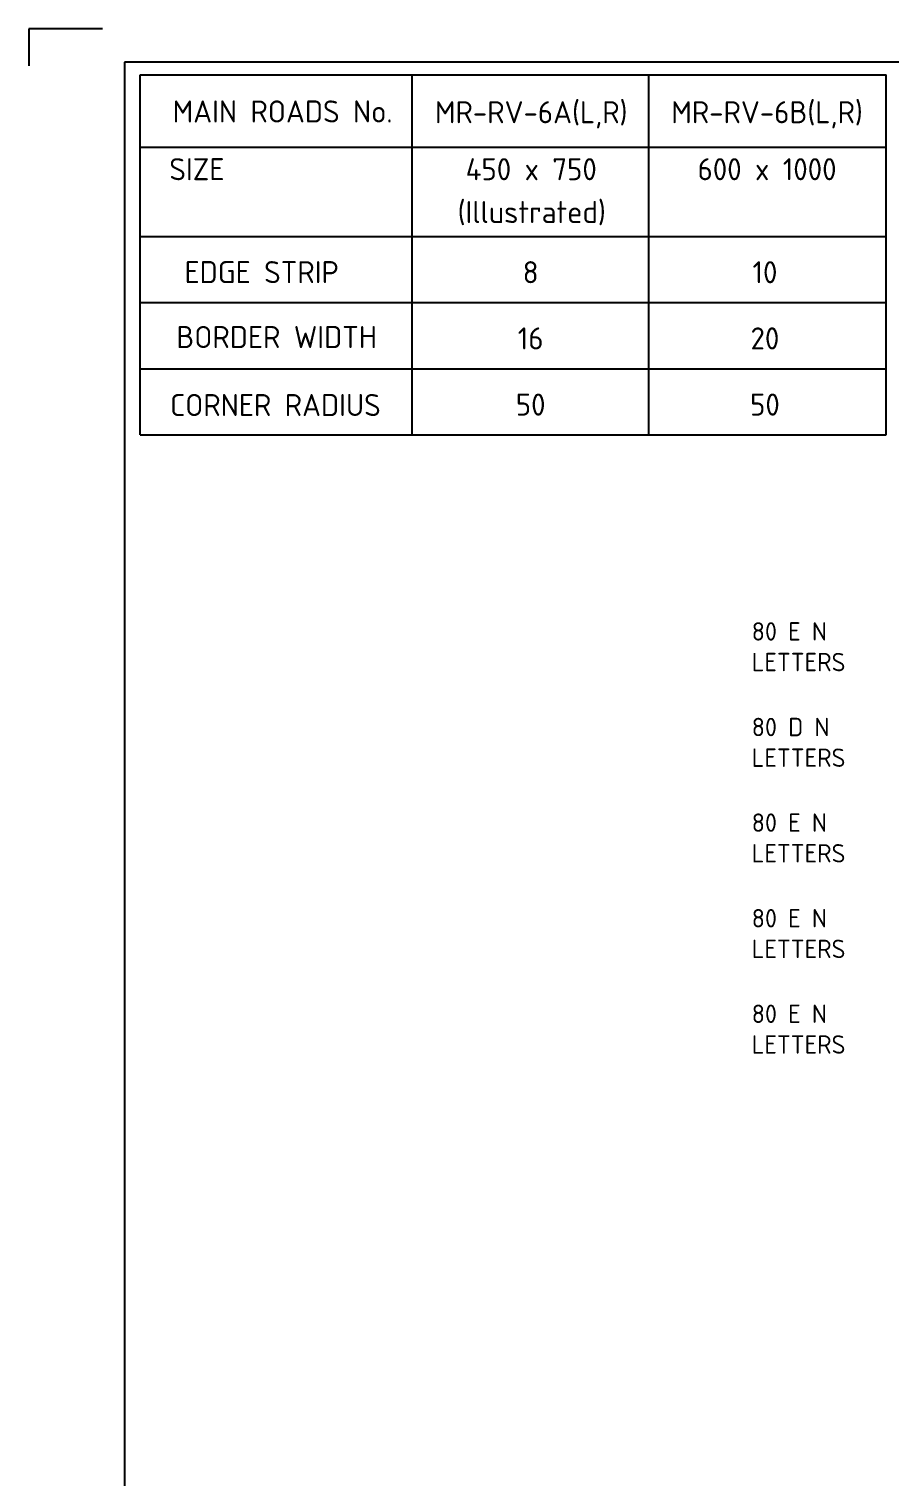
# Model space of a CAD drawing. Extents: x 0 to 420, y 0 to 297.
# Drawn here: x 0 to 116.9, y 100.2 to 297 of the extents above; entities that cross this region are included whole.
import ezdxf
from ezdxf.enums import TextEntityAlignment as Align

# ---------------------------------------------------------------- set-up
doc = ezdxf.new("R2010")
doc.units = 0
doc.layers.get('0').update_dxf_attribs({"linetype": 'CONTINUOUS'})
for name, color, linetype in [('comments', 4, 'CONTINUOUS'), ('L18', 4, 'CONTINUOUS'), ('L25', 1, 'CONTINUOUS'), ('L35', 3, 'CONTINUOUS'), ('L50', 7, 'CONTINUOUS'), ('T25', 1, 'CONTINUOUS'), ('TBLK18', 4, 'CONTINUOUS'), ('TBLK25', 1, 'CONTINUOUS'), ('TBLK35', 3, 'CONTINUOUS'), ('TBLK50', 7, 'CONTINUOUS')]:
    doc.layers.add(name, color=color, linetype=linetype)
doc.styles.add('ISO', font='iso3098b.shx')

# ---------------------------------------------------------------- blocks, each defined once
blk = doc.blocks.new('A3BBLK')
at = {"layer": 'TBLK25'}
for p, q in [((10, 297), (0, 297)), ((0, 297), (0, 292))]:
    blk.add_line(p, q, dxfattribs=at)
at = {"layer": 'TBLK50'}
for p, q in [((415.5, 292.5), (13, 292.5)), ((13, 292.5), (13, 4.5))]:
    blk.add_line(p, q, dxfattribs=at)
blk = doc.blocks.new('a3_in_vtblk std dwg')
blk.add_blockref('A3BBLK', (0, 0))
at = {"layer": 'TBLK18', "style": 'ISO'}
blk.add_attdef('MR_DIRECTORATE', text='', height=1.5, dxfattribs=at).set_placement((381.5, 68.12), align=Align.CENTER)
for tag, p in [('STREET_NAME', (355.51, 62.1)), ('SUBURB_POSTCODE', (388.49, 62.1)), ('TELEPHONE_NO.', (368.31, 59.84)), ('FAX_NO.', (393.56, 59.84))]:
    blk.add_attdef(tag, p, '', height=1.5, dxfattribs=at)
at = {"layer": 'TBLK25', "style": 'ISO'}
for tag, height, p in [('MR_BRANCH', 2, (381.5, 65.2)), ('ROAD_SECTION', 1.75, (384.5, 29.16)), ('SLK', 1.75, (384.5, 26.11)), ('CHAINAGE', 1.75, (384.5, 19.21))]:
    blk.add_attdef(tag, text='', height=height, dxfattribs=at).set_placement(p, align=Align.CENTER)
for tag, p, height in [('FILE_NUMBER', (371.77, 54.24), 2.5), ('DESIGNED_/_DRAWN', (371.77, 49.49), 2), ('VERIFIED', (371.77, 44.49), 2), ('APPROVED', (371.77, 39.49), 2), ('LOCAL_AUTHORITY', (370.48, 16.73), 1.25)]:
    blk.add_attdef(tag, p, '', height=height, dxfattribs=at)
at = {"layer": 'TBLK35', "style": 'ISO', "width": 0.9}
for tag, p in [('ROAD_PROJECT&NUMBER', (384.5, 32.23)), ('DRAWING_DESCRIPTION', (384.5, 22.29))]:
    blk.add_attdef(tag, text='', height=2.5, dxfattribs=at).set_placement(p, align=Align.CENTER)
at = {"layer": 'TBLK50', "style": 'ISO'}
blk.add_attdef('MRWA_DRG_NUMBER', (356.29, 6.08), '', height=5, dxfattribs=at)
blk = doc.blocks.new('blk45des')
at = {"layer": 'comments', "style": 'ISO'}
for s, p in [('80 E N', (0, 0)), ('LETTERS', (0, -4.17))]:
    blk.add_text(s, height=2.5, dxfattribs=at).set_placement(p)
blk = doc.blocks.new('blk44des')
at = {"layer": 'comments', "style": 'ISO'}
for s, p in [('80 E N', (0, 0)), ('LETTERS', (0, -4.17))]:
    blk.add_text(s, height=2.5, dxfattribs=at).set_placement(p)
blk = doc.blocks.new('blk43des')
at = {"layer": 'comments', "style": 'ISO'}
for s, p in [('80 E N', (0, 0)), ('LETTERS', (0, -4.17))]:
    blk.add_text(s, height=2.5, dxfattribs=at).set_placement(p)
blk = doc.blocks.new('blk52des')
at = {"layer": 'comments', "style": 'ISO'}
for s, p in [('80 D N', (0, 0)), ('LETTERS', (0, -4.17))]:
    blk.add_text(s, height=2.5, dxfattribs=at).set_placement(p)
blk = doc.blocks.new('blk41des')
at = {"layer": 'comments', "style": 'ISO'}
for s, p in [('80 E N', (0, 0)), ('LETTERS', (0, -4.17))]:
    blk.add_text(s, height=2.5, dxfattribs=at).set_placement(p)

msp = doc.modelspace()

# ---------------------------------------------------------------- linework, layer by layer
at = {"layer": 'L25', "color": 4}
for p, q in [((15.09745, 268.793069), (116.534603, 268.793069)), ((15.09745, 259.793069), (116.534603, 259.793069)), ((15.09745, 250.793069), (116.534603, 250.793069))]:
    msp.add_line(p, q, dxfattribs=at)
at = {"layer": 'L50'}
for p, q in [((15.09745, 290.763497), (116.534603, 290.763497)), ((15.09745, 241.793069), (15.09745, 290.763497)), ((52.114586, 241.793069), (52.114586, 290.763497)), ((84.284603, 241.793069), (84.284603, 290.763497)), ((116.534603, 241.793069), (116.534603, 290.763497)), ((15.09745, 280.908165), (116.534603, 280.908165)), ((15.09745, 241.793069), (116.534603, 241.793069))]:
    msp.add_line(p, q, dxfattribs=at)

# ---------------------------------------------------------------- block references
at = {"layer": 'L18'}
msp.add_blockref('a3_in_vtblk std dwg', (0, 0), dxfattribs=at)
at = {"layer": 'L35'}
for name, p in [('blk41des', (98.249832, 213.825918)), ('blk52des', (98.249832, 200.825918)), ('blk43des', (98.249832, 187.825918)), ('blk44des', (98.249832, 174.825918)), ('blk45des', (98.249832, 161.825918))]:
    msp.add_blockref(name, p, dxfattribs=at)

# ---------------------------------------------------------------- texts
at = {"layer": 'T25', "color": 3, "style": 'ISO'}
for s, p in [('MR-RV-6A(L,R)', (68.278193, 284.175353)), ('MR-RV-6B(L,R)', (100.336692, 284.175353)), ('MAIN ROADS No.', (34.481399, 284.279177)), ('SIZE', (22.832337, 276.427205)), ('450 x 750', (68.278193, 276.427205)), ('600 x 1000', (100.336692, 276.427205)), ('(Illustrated)', (68.350379, 270.601287)), ('  EDGE STRIP', (29.818008, 262.43073)), ('8', (68.199592, 262.418069)), ('10', (100.047273, 262.418069)), (' BORDER WIDTH', (32.765153, 253.60787)), ('16', (68.199592, 253.418069)), ('20', (100.047273, 253.418069)), ('CORNER RADIUS', (33.505044, 244.359483)), ('50', (68.199592, 244.418069)), ('50', (100.047273, 244.418069))]:
    msp.add_text(s, height=3, dxfattribs=at).set_placement(p, align=Align.CENTER)

doc.saveas('drawing.dxf')
